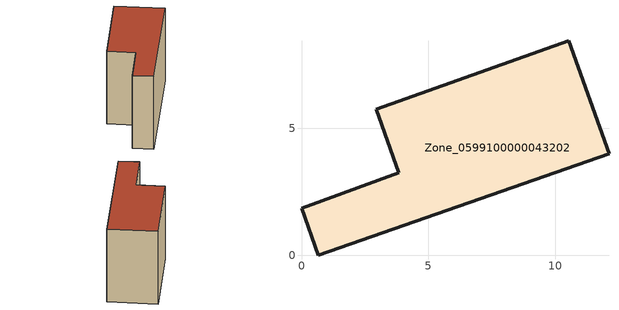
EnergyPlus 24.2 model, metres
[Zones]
Zone_0599100000043202
 floor ground (C_G): 0,1.86 3.84,3.24 2.94,5.76 10.53,8.45 12.12,3.99 0.66,0 z0
 wall outside (C_F): 3.84,3.24 0,1.86 0.66,0 12.12,3.99 10.53,8.45 2.94,5.76 3.84,3.24 z0:7.81
 roof outside (C_R): 10.53,8.45 2.94,5.76 3.84,3.24 0,1.86 0.66,0 12.12,3.99 z7.81
[BUILDING]
Pand.0599100000043202: North Axis=0; Terrain=City; Loads Convergence Tolerance Value=0.04; Temperature Convergence Tolerance Value=0.4; Solar Distribution=FullExterior; Maximum Number of Warmup Days=25; Minimum Number of Warmup Days=1
[Site:Location]
Rotterdam.The.Hague.AP_ZH_NLD Design_Conditions: Latitude=51.96; Longitude=4.45; Time Zone=1; Elevation=-4.5
[SITE:GROUNDTEMPERATURE:BUILDINGSURFACE]
18, 18, 18, 18, 18, 18, 18, 18, 18, 18, 18, 18
[MATERIAL] Thermal Absorptance=0.9; Solar Absorptance=0.7; Visible Absorptance=0.7
Name | Roughness | Thickness | Conductivity | Density | Specific Heat
G.TI.1946 | MediumSmooth | 0.15 | 1 | 540 | 1210
F.TI.1946 | Rough | 0.3 | 0.857143 | 1920 | 840
R.TI.1946 | MediumRough | 0.2 | 0.1 | 1500 | 1000
[CONSTRUCTION]
C_G: G.TI.1946
C_F: F.TI.1946
C_R: R.TI.1946
[ZONE]
Zone_0599100000043202: Type=1; Multiplier=1; Ceiling Height=Autocalculate; Volume=Autocalculate; Floor Area=autocalculate; Part of Total Floor Area=Yes
[ZONEINFILTRATION:DESIGNFLOWRATE]
Infil_Zone_0599100000043202: Zone or ZoneList or Space or SpaceList=Zone_0599100000043202; Schedule=AlwaysOn; Design Flow Rate Calculation Method=Flow/Area; Flow Rate per Floor Area=0.003; Constant Term Coefficient=1; Temperature Term Coefficient=0; Velocity Term Coefficient=0; Velocity Squared Term Coefficient=0
[HVACTEMPLATE:ZONE:IDEALLOADSAIRSYSTEM]
Zone_0599100000043202: Maximum Heating Supply Air Temperature=50; Minimum Cooling Supply Air Temperature=13; Maximum Heating Supply Air Humidity Ratio=0.0156; Minimum Cooling Supply Air Humidity Ratio=0.0077; Heating Limit=NoLimit; Cooling Limit=NoLimit; Dehumidification Control Type=ConstantSensibleHeatRatio; Cooling Sensible Heat Ratio=0.7; Dehumidification Setpoint=60; Humidification Control Type=None; Humidification Setpoint=30; Outdoor Air Method=None; Outdoor Air Flow Rate per Person=0.00944; Outdoor Air Flow Rate per Zone Floor Area=0; Outdoor Air Flow Rate per Zone=0; Demand Controlled Ventilation Type=None; Outdoor Air Economizer Type=NoEconomizer; Heat Recovery Type=None; Sensible Heat Recovery Effectiveness=0.7; Latent Heat Recovery Effectiveness=0.65
[ZONECONTROL:THERMOSTAT]
ThermostatControl_Zone_0599100000043202: Zone or ZoneList=Zone_0599100000043202; Control Type Schedule=DualSetpointControlType; Control 1=Thermostat_Zone_0599100000043202; Temperature Difference Between Cutout And Setpoint=0
[THERMOSTATSETPOINT:DUALSETPOINT]
Thermostat_Zone_0599100000043202: Heating Setpoint Temperature Schedule=HeatingSetpoint_Zone_0599100000043202; Cooling Setpoint Temperature Schedule=CoolingSetpoint_Zone_0599100000043202
[SCHEDULE:COMPACT]
HeatingSetpoint_Zone_0599100000043202: Through: 12/31, For: AllDays, Until: 24:00, 21
CoolingSetpoint_Zone_0599100000043202: Through: 12/31, For: AllDays, Until: 24:00, 24
DualSetpointControlType: Through: 12/31, For: AllDays, Until: 24:00, 4
AlwaysOn: Through: 12/31, For: AllDays, Until: 24:00, 1
